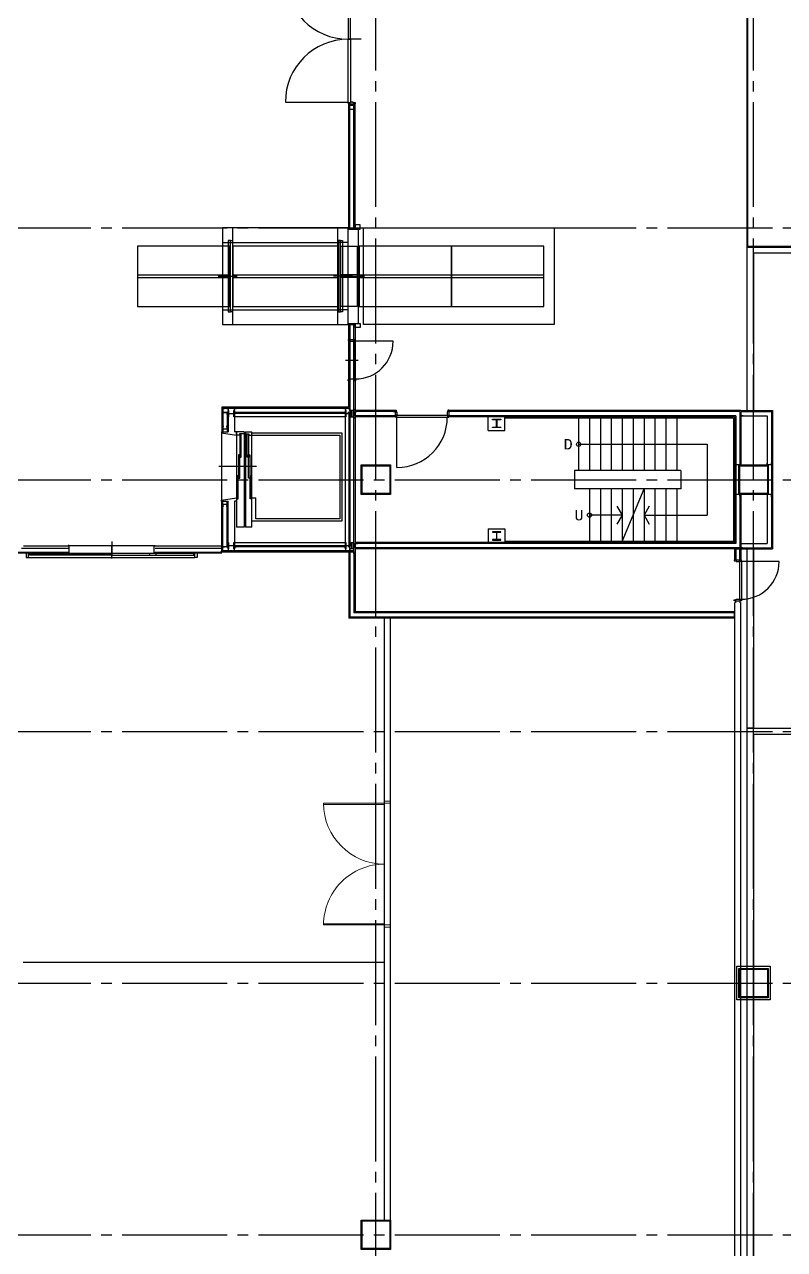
# Model space of a CAD drawing. Header units: millimetres. Extents: x -48783 to 29932, y 8989 to 23940.
# Drawn here: x 20762 to 22574, y 13315 to 16235 of the extents above; entities that cross this region are included whole.
import ezdxf
from ezdxf.enums import TextEntityAlignment as Align

# ---------------------------------------------------------------- set-up
doc = ezdxf.new("R2010")
doc.units = ezdxf.units.MM
doc.header["$LTSCALE"] = 100
doc.linetypes.add('X-N-FAB-L20$0$COL-CEN-LIN', pattern=[3.25, 2.5, -0.25, 0.25, -0.25])
for name, color, linetype in [('0-XREF', 7, 'Continuous'), ('X-N-FAB-L20$0$04', 8, 'Continuous'), ('X-N-FAB-L20$0$08', 8, 'Continuous'), ('X-N-FAB-L20$0$200K新增範圍', 8, 'Continuous'), ('X-N-FAB-L20$0$A-WALL-IN', 8, 'Continuous'), ('X-N-FAB-L20$0$BLOCK', 8, 'Continuous'), ('X-N-FAB-L20$0$CCL', 8, 'X-N-FAB-L20$0$COL-CEN-LIN'), ('X-N-FAB-L20$0$COL', 8, 'Continuous'), ('X-N-FAB-L20$0$COL-S', 8, 'Continuous'), ('X-N-FAB-L20$0$DOOR', 8, 'Continuous'), ('X-N-FAB-L20$0$WALL-P', 8, 'Continuous'), ('X-N-FAB-L20$0$WIN-S', 8, 'Continuous')]:
    doc.layers.add(name, color=color, linetype=linetype)
doc.styles.add('X-N-FAB-L20$0$ATS', font='monotxt', dxfattribs={"bigfont": 'BIGFONT'})

# ---------------------------------------------------------------- blocks, each defined once
blk = doc.blocks.new('X-N-FAB-L20$0$A$C0e4649b7')
for points in [[(0, 39108), (0, 43008), (13200, 43008), (13200, 42758), (13050, 42758), (13050, 42858), (150, 42858), (150, 39108)], [(0, 16530), (0, 31533), (4900, 31533)], [(4900, 31383), (150, 31383), (150, 16530)]]:
    blk.add_lwpolyline(points)
blk.add_lwpolyline([(150, 31533), (0, 31533), (0, 35808), (150, 35808)], close=True)
blk = doc.blocks.new('X-N-FAB-L20$0$A$Cc7bb84f0')
at = {"layer": 'X-N-FAB-L20$0$COL-S'}
for points in [[(0, 70), (70, 70), (70, 0), (0, 0)], [(2, 68), (68, 68), (68, 2), (2, 2)]]:
    blk.add_lwpolyline(points, close=True, dxfattribs=at)
blk = doc.blocks.new('X-N-FAB-L20$0$A$C3a14f8e9')
at = {"layer": 'X-N-FAB-L20$0$COL'}
blk.add_lwpolyline([(0, 80), (80, 80), (80, 0), (0, 0)], close=True, dxfattribs=at)
at = {"layer": 'X-N-FAB-L20$0$COL-S'}
for points in [[(5, 75), (75, 75), (75, 5), (5, 5)], [(7, 73), (73, 73), (73, 7), (7, 7)]]:
    blk.add_lwpolyline(points, close=True, dxfattribs=at)
blk = doc.blocks.new('X-N-FAB-L20$0$A$C20c95bda')
at = {"layer": 'X-N-FAB-L20$0$CCL'}
for p, q in [((22620, 0), (22620, 9160)), ((23520, 0), (23520, 9160)), ((240, 5150), (28330, 5150)), ((240, 4550), (28330, 4550)), ((240, 3950), (28330, 3950)), ((240, 3350), (28330, 3350)), ((240, 2750), (28330, 2750))]:
    blk.add_line(p, q, dxfattribs=at)
at = {"layer": 'X-N-FAB-L20$0$200K新增範圍'}
for p in [(22585, 4515), (23485, 4515), (22585, 2715)]:
    blk.add_blockref('X-N-FAB-L20$0$A$Cc7bb84f0', p, dxfattribs=at)
at = {"layer": 'X-N-FAB-L20$0$COL'}
blk.add_blockref('X-N-FAB-L20$0$A$C3a14f8e9', (23480, 3310), dxfattribs=at)
blk = doc.blocks.new('X-N-FAB-L20$0$A$C1d07c4d4')
at = {"layer": 'X-N-FAB-L20$0$08'}
for p, q in [((22282.4, 5575), (22252.4, 5575)), ((22101.4, 5425), (22251.4, 5425)), ((22252.4, 5125), (22252.4, 5420.5)), ((22252.4, 5420.5), (22267.4, 5420.5)), ((22254.9, 5125), (22254.9, 5420.5)), ((22264.9, 5125), (22264.9, 5420.5)), ((22267.4, 5125), (22267.4, 5420.5)), ((21976.4, 4895), (21976.4, 5125)), ((22226.4, 4895), (22226.4, 5125)), ((22252.4, 5125), (22267.4, 5125)), ((22274.9, 5122.5), (22274.9, 4897.5)), ((21951.4, 5090), (21976.4, 5090)), ((21976.4, 5090), (22226.4, 5090)), ((22251.4, 5090), (22226.4, 5090)), ((21748.9, 5013), (21968.9, 5013)), ((21748.9, 5007), (21968.9, 5007)), ((21941.4, 5010), (21986.4, 5010)), ((21976.4, 5013), (22226.4, 5013)), ((21976.4, 5007), (22226.4, 5007)), ((22261.4, 5010), (22216.4, 5010)), ((22272.4, 5013), (22233.9, 5013)), ((22272.4, 5007), (22233.9, 5007)), ((22259.9, 5010), (22289.9, 5010)), ((22277.4, 5013), (22497.4, 5013)), ((22277.4, 5007), (22497.4, 5007)), ((22497.4, 5013), (22717.4, 5013)), ((22497.4, 5007), (22717.4, 5007)), ((21951.4, 4930), (21976.4, 4930)), ((21976.4, 4930), (22226.4, 4930)), ((22251.4, 4930), (22226.4, 4930)), ((22252.4, 4697.5), (22252.4, 4895)), ((22252.4, 4895), (22267.4, 4895)), ((22254.9, 4895), (22254.9, 4367.8)), ((22264.9, 4355), (22264.9, 4895)), ((22267.4, 4895), (22267.4, 4352.5)), ((22358.4, 4855), (22268.4, 4855)), ((22244.9, 4810), (22274.9, 4810)), ((22244.9, 4810), (22274.9, 4810)), ((22252.4, 4716.1), (22252.4, 4697.5)), ((22267.4, 4716.1), (22267.4, 4690)), ((21949.9, 4697.5), (21949.9, 4639)), ((22252.4, 4697.5), (21949.9, 4697.5)), ((21952.4, 4695), (21952.4, 4639)), ((22254.9, 4695), (21952.4, 4695)), ((21964.9, 4685), (21952.4, 4685)), ((21962.4, 4685), (21962.4, 4639)), ((21964.9, 4685), (21964.9, 4639)), ((22244.9, 4685), (21979.9, 4685)), ((22244.9, 4682.5), (21979.9, 4682.5)), ((22252.4, 4682.1), (22252.4, 4367.8)), ((22363.4, 4690), (22267.4, 4690)), ((22363.4, 4687.5), (22267.4, 4687.5)), ((22363.4, 4677.5), (22267.4, 4677.5)), ((22363.4, 4675), (22267.4, 4675)), ((22367.4, 4554), (22367.4, 4674)), ((23187.4, 4690), (22491.4, 4690)), ((23184.9, 4687.5), (22491.4, 4687.5)), ((23174.9, 4677.5), (22491.4, 4677.5)), ((23172.4, 4675), (22491.4, 4675)), ((22584.9, 4642.5), (22584.9, 4675)), ((22624.9, 4642.5), (22624.9, 4675)), ((23169.4, 4672), (22624.9, 4672)), ((22800.4, 4672), (22800.4, 4547)), ((22826.4, 4672), (22826.4, 4547)), ((22852.4, 4672), (22852.4, 4547)), ((22878.4, 4672), (22878.4, 4547)), ((22904.4, 4672), (22904.4, 4547)), ((22930.4, 4672), (22930.4, 4547)), ((22956.4, 4672), (22956.4, 4547)), ((22982.4, 4672), (22982.4, 4547)), ((23008.4, 4672), (23008.4, 4547)), ((23034.4, 4672), (23034.4, 4547)), ((23169.4, 4672), (23169.4, 4378)), ((23172.4, 4675), (23172.4, 4375)), ((23174.9, 4677.5), (23174.9, 4372.5)), ((23184.9, 4687.5), (23184.9, 4560)), ((23187.4, 4690), (23262.4, 4690)), ((23187.4, 4690), (23187.4, 4560)), ((23187.4, 4687.5), (23259.9, 4687.5)), ((23187.4, 4677.5), (23249.9, 4677.5)), ((23249.9, 4677.5), (23249.9, 4560)), ((23259.9, 4687.5), (23259.9, 4362.5)), ((23262.4, 4690), (23262.4, 4360)), ((21948.9, 4636.5), (21948.9, 4476.5)), ((21949.9, 4639), (21964.9, 4639)), ((21985.2, 4639), (21985.2, 4411.5)), ((22003.4, 4639), (21985.2, 4639)), ((21992.2, 4631.5), (21985.2, 4631.5)), ((21992.2, 4634), (21992.2, 4631.5)), ((22003.4, 4634), (21992.2, 4634)), ((22003.4, 4639), (22003.4, 4411.5)), ((22006.4, 4639), (22021.2, 4639)), ((22006.4, 4639), (22006.4, 4411.5)), ((22006.4, 4634), (22014.2, 4634)), ((22014.2, 4634), (22014.2, 4631.5)), ((22014.2, 4631.5), (22231.2, 4631.5)), ((22021.2, 4411.5), (22021.2, 4639)), ((22021.2, 4636.5), (22236.2, 4636.5)), ((22031.2, 4631.5), (22031.2, 4631.5)), ((22231.2, 4631.5), (22231.2, 4431.5)), ((22236.2, 4636.5), (22236.2, 4426.5)), ((22584.9, 4642.5), (22624.9, 4642.5)), ((22800.4, 4609.5), (23106.9, 4609.5)), ((23106.9, 4609.5), (23106.9, 4440.5)), ((22032.9, 4556.5), (21942.9, 4556.5)), ((22790.4, 4547), (22790.4, 4503)), ((23044.4, 4547), (22790.4, 4547)), ((23044.4, 4547), (23044.4, 4503)), ((23044.4, 4503), (22790.4, 4503)), ((22826.4, 4503), (22826.4, 4378)), ((22852.4, 4503), (22852.4, 4378)), ((22878.4, 4503), (22878.4, 4378)), ((22904.4, 4378), (22956.4, 4503)), ((22904.4, 4503), (22904.4, 4378)), ((22930.4, 4503), (22930.4, 4378)), ((22956.4, 4503), (22956.4, 4378)), ((22982.4, 4503), (22982.4, 4378)), ((23008.4, 4503), (23008.4, 4378)), ((23034.4, 4503), (23034.4, 4378)), ((21949.9, 4352.5), (21949.9, 4474)), ((21949.9, 4474), (21964.9, 4474)), ((21952.4, 4355), (21952.4, 4474)), ((21962.4, 4365), (21962.4, 4474)), ((21964.9, 4365), (21964.9, 4474)), ((22021.2, 4481.5), (22031.2, 4481.5)), ((22031.2, 4431.5), (22031.2, 4481.5)), ((23184.9, 4490), (23184.9, 4362.5)), ((23187.4, 4490), (23187.4, 4360)), ((23249.9, 4490), (23249.9, 4372.5)), ((22904.4, 4440.5), (22826.4, 4440.5)), ((22956.4, 4440.5), (23106.9, 4440.5)), ((22003.4, 4411.5), (21985.2, 4411.5)), ((22021.2, 4411.5), (22006.4, 4411.5)), ((22236.2, 4426.5), (22021.2, 4426.5)), ((22231.2, 4431.5), (22031.2, 4431.5)), ((22584.9, 4407.5), (22584.9, 4375)), ((22584.9, 4407.5), (22624.9, 4407.5)), ((22624.9, 4407.5), (22624.9, 4375)), ((23172.4, 4375), (22267.4, 4375)), ((23174.9, 4372.5), (22267.4, 4372.5)), ((23184.9, 4362.5), (22267.4, 4362.5)), ((23187.4, 4360), (22267.4, 4360)), ((23169.4, 4378), (22624.9, 4378)), ((23172.4, 4360), (23172.4, 4334)), ((23174.9, 4360), (23174.9, 4334)), ((23184.9, 4334), (23184.9, 4360)), ((23187.4, 4372.5), (23249.9, 4372.5)), ((23187.4, 4362.5), (23259.9, 4362.5)), ((23187.4, 4360), (23262.4, 4360)), ((23187.4, 4360), (23187.4, 4334)), ((23278.4, 4330), (23188.4, 4330))]:
    blk.add_line(p, q, dxfattribs=at)
for points in [[(22251.4, 5726.5), (22251.4, 5575), (22256.4, 5575), (22256.4, 5726.5)], [(22251.4, 5423.5), (22251.4, 5575), (22256.4, 5575), (22256.4, 5423.5)], [(22254.9, 5407.5), (22254.9, 5417.5), (22264.9, 5417.5), (22264.9, 5407.5)], [(21951.4, 5125), (21951.4, 4895), (22251.4, 4895), (22251.4, 5125)], [(22267.4, 5122.5), (22279.9, 5122.5), (22279.9, 5132.5), (22267.4, 5132.5)], [(22287.4, 5125), (22742.4, 5125), (22742.4, 4895), (22287.4, 4895), (22287.4, 5125)], [(21748.9, 4938), (21968.9, 4938), (21968.9, 5082), (21748.9, 5082)], [(21965.4, 4925), (21970.4, 4925), (21970.4, 5095), (21965.4, 5095)], [(21970.4, 5095), (21975.4, 5095), (21975.4, 4925), (21970.4, 4925)], [(21976.4, 4938), (22226.4, 4938), (22226.4, 5082), (21976.4, 5082)], [(22232.9, 5095), (22227.9, 5095), (22227.9, 4925), (22232.9, 4925)], [(22237.9, 4925), (22232.9, 4925), (22232.9, 5095), (22237.9, 5095)], [(22272.4, 4938), (22233.9, 4938), (22233.9, 5082), (22272.4, 5082)], [(22277.4, 4938), (22497.4, 4938), (22497.4, 5082), (22277.4, 5082)], [(22497.4, 4938), (22717.4, 4938), (22717.4, 5082), (22497.4, 5082)], [(22267.4, 4897.5), (22279.9, 4897.5), (22279.9, 4887.5), (22267.4, 4887.5)], [(22268.4, 4764), (22268.4, 4856), (22264.4, 4856), (22264.4, 4764)], [(21964.9, 4675), (21964.9, 4690), (21965.9, 4690), (21965.9, 4682.8), (21978.9, 4682.8), (21978.9, 4690), (21979.9, 4690), (21979.9, 4675), (21978.9, 4675), (21978.9, 4682.1), (21965.9, 4682.1), (21965.9, 4675)], [(22244.9, 4675), (22244.9, 4690), (22245.9, 4690), (22245.9, 4682.8), (22258.9, 4682.8), (22258.9, 4690), (22259.9, 4690), (22259.9, 4675), (22258.9, 4675), (22258.9, 4682.1), (22245.9, 4682.1), (22245.9, 4675)], [(22366.4, 4674), (22488.4, 4674), (22488.4, 4678), (22366.4, 4678)], [(22594.9, 4669), (22614.9, 4669), (22614.9, 4667.8), (22605.3, 4667.8), (22605.3, 4650.2), (22614.9, 4650.2), (22614.9, 4649), (22594.9, 4649), (22594.9, 4650.2), (22604.5, 4650.2), (22604.5, 4667.8), (22594.9, 4667.8)], [(21996.2, 4634), (21993.2, 4634), (21993.2, 4579), (21996.2, 4579)], [(22010.2, 4634), (22013.2, 4634), (22013.2, 4579), (22010.2, 4579)], [(21992.7, 4584), (21989.7, 4584), (21989.7, 4529), (21992.7, 4529)], [(22013.7, 4584), (22016.7, 4584), (22016.7, 4529), (22013.7, 4529)], [(22282.4, 4490), (22282.4, 4560), (22352.4, 4560), (22352.4, 4490)], [(22284.4, 4492), (22284.4, 4558), (22350.4, 4558), (22350.4, 4492)], [(23182.4, 4490), (23182.4, 4560), (23252.4, 4560), (23252.4, 4490)], [(23184.4, 4492), (23184.4, 4558), (23250.4, 4558), (23250.4, 4492)], [(21989.2, 4534), (21986.2, 4534), (21986.2, 4479), (21989.2, 4479)], [(22017.2, 4534), (22020.2, 4534), (22020.2, 4479), (22017.2, 4479)], [(22594.9, 4381), (22614.9, 4381), (22614.9, 4382.2), (22605.3, 4382.2), (22605.3, 4399.8), (22614.9, 4399.8), (22614.9, 4401), (22594.9, 4401), (22594.9, 4399.8), (22604.5, 4399.8), (22604.5, 4382.2), (22594.9, 4382.2)], [(23188.4, 4331), (23188.4, 4239), (23184.4, 4239), (23184.4, 4331)], [(22282.4, 2690), (22282.4, 2760), (22352.4, 2760), (22352.4, 2690)], [(22284.4, 2692), (22284.4, 2758), (22350.4, 2758), (22350.4, 2692)]]:
    blk.add_lwpolyline(points, close=True, dxfattribs=at)
for points in [[(22265.9, 5420.5), (22268.4, 5420.5), (22268.4, 5423), (22262.9, 5423), (22262.9, 5425), (22256.9, 5425), (22256.9, 5423), (22251.4, 5423), (22251.4, 5420.5), (22253.9, 5420.5)], [(22253.9, 5125), (22251.4, 5125), (22251.4, 5122.5), (22267.4, 5122.5), (22267.4, 5125), (22264.9, 5125)], [(22253.9, 4895), (22251.4, 4895), (22251.4, 4897.5), (22267.4, 4897.5), (22267.4, 4895), (22264.9, 4895)], [(22253.9, 4859), (22251.4, 4859), (22251.4, 4856.5), (22255.9, 4856.5), (22255.9, 4855), (22263.9, 4855), (22263.9, 4856.5), (22268.4, 4856.5), (22268.4, 4859), (22265.9, 4859)], [(22255.9, 4863), (22254.9, 4863), (22254.9, 4859), (22264.9, 4859), (22264.9, 4863), (22263.9, 4863)], [(22253.9, 4761), (22251.4, 4761), (22251.4, 4763.5), (22255.9, 4763.5), (22255.9, 4765), (22263.9, 4765), (22263.9, 4763.5), (22268.4, 4763.5), (22268.4, 4761), (22265.9, 4761)], [(21956.4, 4686), (21956.4, 4685), (21952.4, 4685), (21952.4, 4695), (21956.4, 4695), (21956.4, 4694)], [(21953.4, 4681), (21952.4, 4681), (21952.4, 4685), (21962.4, 4685), (21962.4, 4681), (21961.4, 4681)], [(21960.9, 4694), (21960.9, 4695), (21964.9, 4695), (21964.9, 4685), (21960.9, 4685), (21960.9, 4686)], [(21983.9, 4686), (21983.9, 4685), (21979.9, 4685), (21979.9, 4695), (21983.9, 4695), (21983.9, 4694)], [(21979.9, 4474), (21979.9, 4375), (22244.9, 4375), (22244.9, 4675), (21979.9, 4675), (21979.9, 4639)], [(22240.9, 4694), (22240.9, 4695), (22244.9, 4695), (22244.9, 4685), (22240.9, 4685), (22240.9, 4686)], [(22250.9, 4694), (22250.9, 4695), (22254.9, 4695), (22254.9, 4685), (22250.9, 4685), (22250.9, 4686)], [(22263.9, 4694), (22264.9, 4694), (22264.9, 4690), (22254.9, 4690), (22254.9, 4694), (22255.9, 4694)], [(22255.9, 4671), (22254.9, 4671), (22254.9, 4675), (22264.9, 4675), (22264.9, 4671), (22263.9, 4671)], [(22271.4, 4678.5), (22271.4, 4677.5), (22267.4, 4677.5), (22267.4, 4687.5), (22271.4, 4687.5), (22271.4, 4686.5)], [(22359.4, 4686.5), (22359.4, 4687.5), (22363.4, 4687.5), (22363.4, 4677.5), (22359.4, 4677.5), (22359.4, 4678.5)], [(22363.4, 4688.5), (22363.4, 4691), (22365.9, 4691), (22365.9, 4686.5), (22367.4, 4686.5), (22367.4, 4678.5), (22365.9, 4678.5), (22365.9, 4674), (22363.4, 4674), (22363.4, 4676.5)], [(22491.4, 4688.5), (22491.4, 4691), (22488.9, 4691), (22488.9, 4686.5), (22487.4, 4686.5), (22487.4, 4678.5), (22488.9, 4678.5), (22488.9, 4674), (22491.4, 4674), (22491.4, 4676.5)], [(22495.4, 4686.5), (22495.4, 4687.5), (22491.4, 4687.5), (22491.4, 4677.5), (22495.4, 4677.5), (22495.4, 4678.5)], [(23191.4, 4678.5), (23191.4, 4677.5), (23187.4, 4677.5), (23187.4, 4687.5), (23191.4, 4687.5), (23191.4, 4686.5)], [(21954.4, 4651.5), (21952.4, 4651.5), (21952.4, 4646.5), (21962.4, 4646.5), (21962.4, 4651.5), (21960.4, 4651.5)], [(21951.4, 4639), (21948.9, 4639), (21948.9, 4636.5), (21985.2, 4631.5), (21985.2, 4639), (21979.9, 4639)], [(23183.9, 4564), (23184.9, 4564), (23184.9, 4560), (23174.9, 4560), (23174.9, 4564), (23175.9, 4564)], [(23258.9, 4564), (23259.9, 4564), (23259.9, 4560), (23249.9, 4560), (23249.9, 4564), (23250.9, 4564)], [(21951.4, 4474), (21948.9, 4474), (21948.9, 4476.5), (21985.2, 4481.5), (21985.2, 4474), (21979.9, 4474)], [(23183.9, 4486), (23184.9, 4486), (23184.9, 4490), (23174.9, 4490), (23174.9, 4486), (23175.9, 4486)], [(23258.9, 4486), (23259.9, 4486), (23259.9, 4490), (23249.9, 4490), (23249.9, 4486), (23250.9, 4486)], [(21954.4, 4461.5), (21952.4, 4461.5), (21952.4, 4466.5), (21962.4, 4466.5), (21962.4, 4461.5), (21960.4, 4461.5)], [(22891.9, 4462.2), (22904.4, 4440.5), (22891.9, 4418.8)], [(22968.9, 4462.2), (22956.4, 4440.5), (22968.9, 4418.8)], [(23175.9, 4356), (23174.9, 4356), (23174.9, 4360), (23184.9, 4360), (23184.9, 4356), (23183.9, 4356)], [(23191.4, 4363.5), (23191.4, 4362.5), (23187.4, 4362.5), (23187.4, 4372.5), (23191.4, 4372.5), (23191.4, 4371.5)], [(23173.9, 4334), (23171.4, 4334), (23171.4, 4331.5), (23175.9, 4331.5), (23175.9, 4330), (23183.9, 4330), (23183.9, 4331.5), (23188.4, 4331.5), (23188.4, 4334), (23185.9, 4334)], [(23175.9, 4338), (23174.9, 4338), (23174.9, 4334), (23184.9, 4334), (23184.9, 4338), (23183.9, 4338)], [(23173.9, 4236), (23171.4, 4236), (23171.4, 4238.5), (23175.9, 4238.5), (23175.9, 4240), (23183.9, 4240), (23183.9, 4238.5), (23188.4, 4238.5), (23188.4, 4236), (23185.9, 4236)], [(23175.9, 4232), (23174.9, 4232), (23174.9, 4236), (23184.9, 4236), (23184.9, 4232), (23183.9, 4232)], [(23168.4, 4198.5), (23168.4, 4197.5), (23172.4, 4197.5), (23172.4, 4207.5), (23168.4, 4207.5), (23168.4, 4206.5)], [(23172.4, 4232), (23172.4, 1446.1), (23187.4, 1446.1), (23187.4, 4232)]]:
    blk.add_lwpolyline(points, dxfattribs=at)
for centre in [(22800.4, 4609.5), (22826.4, 4440.5)]:
    blk.add_circle(centre, 5, dxfattribs=at)
for centre, radius, start, end in [((22251.4, 5725), 150, 180, 270), ((22251.4, 5425), 150, 90, 180), ((22268.4, 4855), 90, 270, 0), ((22367.4, 4674), 120, 270, 0), ((23188.4, 4330), 90, 270, 0)]:
    blk.add_arc(centre, radius, start, end, dxfattribs=at)
at = {"layer": 'X-N-FAB-L20$0$WALL-P'}
for p, q in [((21462.4, 4352), (21583.9, 4352)), ((21472.4, 4362), (21583.9, 4362)), ((21477.4, 4367), (21583.9, 4367)), ((21790.9, 4367), (21949.9, 4367)), ((21790.9, 4362), (21949.9, 4362)), ((21790.9, 4352), (21949.9, 4352)), ((22267.4, 4352.5), (21949.9, 4352.5)), ((21964.9, 4365), (21952.4, 4365)), ((22264.9, 4355), (21952.4, 4355)), ((22244.9, 4367.5), (21979.9, 4367.5)), ((22244.9, 4365), (21979.9, 4365)), ((22252.4, 4352.5), (22252.4, 4195)), ((22254.9, 4360), (22254.9, 4355)), ((22254.9, 4352.5), (22254.9, 4197.5)), ((22264.9, 4352.5), (22264.9, 4207.5)), ((22267.4, 4352.5), (22267.4, 4210)), ((21461.2, 4350.8), (21583.9, 4350.8)), ((21790.9, 4350.8), (21949.9, 4350.8)), ((23172.4, 4207.5), (22264.9, 4207.5)), ((23172.4, 4210), (22267.4, 4210)), ((23172.4, 4195), (22252.4, 4195)), ((23172.4, 4197.5), (22254.9, 4197.5))]:
    blk.add_line(p, q, dxfattribs=at)
for points in [[(21945.9, 4361), (21945.9, 4362), (21949.9, 4362), (21949.9, 4352), (21945.9, 4352), (21945.9, 4353)], [(21961.4, 4369), (21962.4, 4369), (21962.4, 4365), (21952.4, 4365), (21952.4, 4369), (21953.4, 4369)], [(21956.4, 4356), (21956.4, 4355), (21952.4, 4355), (21952.4, 4365), (21956.4, 4365), (21956.4, 4364)], [(21960.9, 4364), (21960.9, 4365), (21964.9, 4365), (21964.9, 4355), (21960.9, 4355), (21960.9, 4356)], [(21983.9, 4356), (21983.9, 4355), (21979.9, 4355), (21979.9, 4365), (21983.9, 4365), (21983.9, 4364)], [(22240.9, 4364), (22240.9, 4365), (22244.9, 4365), (22244.9, 4355), (22240.9, 4355), (22240.9, 4356)], [(22250.9, 4356), (22250.9, 4355), (22254.9, 4355), (22254.9, 4365), (22250.9, 4365), (22250.9, 4364)], [(22255.9, 4379), (22254.9, 4379), (22254.9, 4375), (22264.9, 4375), (22264.9, 4379), (22263.9, 4379)], [(22263.9, 4356), (22264.9, 4356), (22264.9, 4360), (22254.9, 4360), (22254.9, 4356), (22255.9, 4356)], [(22263.9, 4348.5), (22264.9, 4348.5), (22264.9, 4352.5), (22254.9, 4352.5), (22254.9, 4348.5), (22255.9, 4348.5)], [(22271.4, 4363.5), (22271.4, 4362.5), (22267.4, 4362.5), (22267.4, 4372.5), (22271.4, 4372.5), (22271.4, 4371.5)]]:
    blk.add_lwpolyline(points, dxfattribs=at)
for points in [[(21964.9, 4360), (21964.9, 4375), (21965.9, 4375), (21965.9, 4367.8), (21978.9, 4367.8), (21978.9, 4375), (21979.9, 4375), (21979.9, 4360), (21978.9, 4360), (21978.9, 4367.1), (21965.9, 4367.1), (21965.9, 4360)], [(22244.9, 4360), (22244.9, 4375), (22245.9, 4375), (22245.9, 4367.8), (22258.9, 4367.8), (22258.9, 4375), (22259.9, 4375), (22259.9, 4360), (22258.9, 4360), (22258.9, 4367.1), (22245.9, 4367.1), (22245.9, 4360)]]:
    blk.add_lwpolyline(points, close=True, dxfattribs=at)
at = {"layer": 'X-N-FAB-L20$0$WIN-S'}
for p, q in [((21586.4, 4367.9), (21788.4, 4367.9)), ((21687.4, 4378), (21687.4, 4346.8)), ((21687.4, 4337.3), (21687.4, 4367.3)), ((21488.9, 4339.7), (21885.9, 4339.7)), ((21586.4, 4349.7), (21788.4, 4349.7))]:
    blk.add_line(p, q, dxfattribs=at)
for points in [[(21583.9, 4352.3), (21583.9, 4349.7), (21586.4, 4349.7), (21586.4, 4367.9), (21583.9, 4367.9), (21583.9, 4365.5)], [(21790.9, 4352.3), (21790.9, 4349.7), (21788.4, 4349.7), (21788.4, 4367.9), (21790.9, 4367.9), (21790.9, 4365.5)]]:
    blk.add_lwpolyline(points, dxfattribs=at)
for points in [[(21488.9, 4350.8), (21483.9, 4350.8), (21483.9, 4339.7), (21488.9, 4339.7)], [(21597.4, 4344.8), (21491.4, 4344.8), (21491.4, 4348.8), (21597.4, 4348.8)], [(21687.4, 4344.8), (21581.4, 4344.8), (21581.4, 4348.8), (21687.4, 4348.8)], [(21687.4, 4344.8), (21793.4, 4344.8), (21793.4, 4348.8), (21687.4, 4348.8)], [(21777.4, 4344.8), (21883.4, 4344.8), (21883.4, 4348.8), (21777.4, 4348.8)], [(21885.9, 4350.8), (21890.9, 4350.8), (21890.9, 4339.7), (21885.9, 4339.7)]]:
    blk.add_lwpolyline(points, close=True, dxfattribs=at)
at = {"layer": 'X-N-FAB-L20$0$08', "style": 'X-N-FAB-L20$0$ATS'}
for s, p in [('D', (22775.4, 4609.5)), ('U', (22801.4, 4440.5))]:
    blk.add_text(s, height=25, dxfattribs=at).set_placement(p, align=Align.MIDDLE_CENTER)
blk = doc.blocks.new('X-N-FAB-L20$0$萬用門(22改)-REVISED[26]_1')
at = {"layer": 'X-N-FAB-L20$0$DOOR', "lineweight": 0}
for p, q in [((1368.5, 6015), (1368.5, 6020)), ((1368.5, 6020), (1383.5, 6020)), ((1383.5, 6020), (1383.5, 6015)), ((1383.5, 6015), (1368.5, 6015)), ((1383.5, 6015), (1528.5, 6015)), ((1383.5, 6012), (1383.5, 6015)), ((1528.5, 6012), (1383.5, 6012)), ((1528.5, 6015), (1528.5, 6012)), ((1368.5, 5720), (1368.5, 5725)), ((1368.5, 5725), (1383.5, 5725)), ((1383.5, 5728), (1528.5, 5728)), ((1383.5, 5725), (1383.5, 5728)), ((1528.5, 5725), (1383.5, 5725)), ((1383.5, 5725), (1383.5, 5720)), ((1528.5, 5728), (1528.5, 5725)), ((1383.5, 5720), (1368.5, 5720))]:
    blk.add_line(p, q, dxfattribs=at)
for centre, start, end in [((1383.5, 6015), 270, 0), ((1383.5, 5725), 0, 90)]:
    blk.add_arc(centre, 145, start, end, dxfattribs=at)
blk = doc.blocks.new('X-N-FAB-L20')
at = {"const_width": 5}
blk.add_lwpolyline([(22485, 16983), (23400, 16983), (23400, 15705), (22485, 15705)], close=True, dxfattribs=at)
at = {"layer": 'X-N-FAB-L20$0$04'}
blk.add_lwpolyline([(20758.7, 14000), (21620, 14000)], dxfattribs=at)
at = {"layer": 'X-N-FAB-L20$0$A-WALL-IN'}
for points in [[(21620, 13385), (21620, 14820)], [(21635, 13385), (21635, 14820)]]:
    blk.add_lwpolyline(points, dxfattribs=at)
blk.add_blockref('X-N-FAB-L20$0$A$C1d07c4d4', (-717.4, 10625))
at = {"layer": 'X-N-FAB-L20$0$200K新增範圍', "xscale": 0.1, "yscale": 0.1, "zscale": 0.1}
blk.add_blockref('X-N-FAB-L20$0$A$C0e4649b7', (22485, 11404.2), dxfattribs=at)
at = {"layer": 'X-N-FAB-L20$0$BLOCK'}
blk.add_blockref('X-N-FAB-L20$0$A$C20c95bda', (-1020, 10600), dxfattribs=at)
at = {"layer": 'X-N-FAB-L20$0$DOOR', "lineweight": 0, "rotation": 180}
blk.add_blockref('X-N-FAB-L20$0$萬用門(22改)-REVISED[26]_1', (23003.5, 20103.6), dxfattribs=at)

msp = doc.modelspace()

# ---------------------------------------------------------------- block references
at = {"layer": '0-XREF'}
msp.add_blockref('X-N-FAB-L20', (0, 0), dxfattribs=at)

doc.saveas('drawing.dxf')
